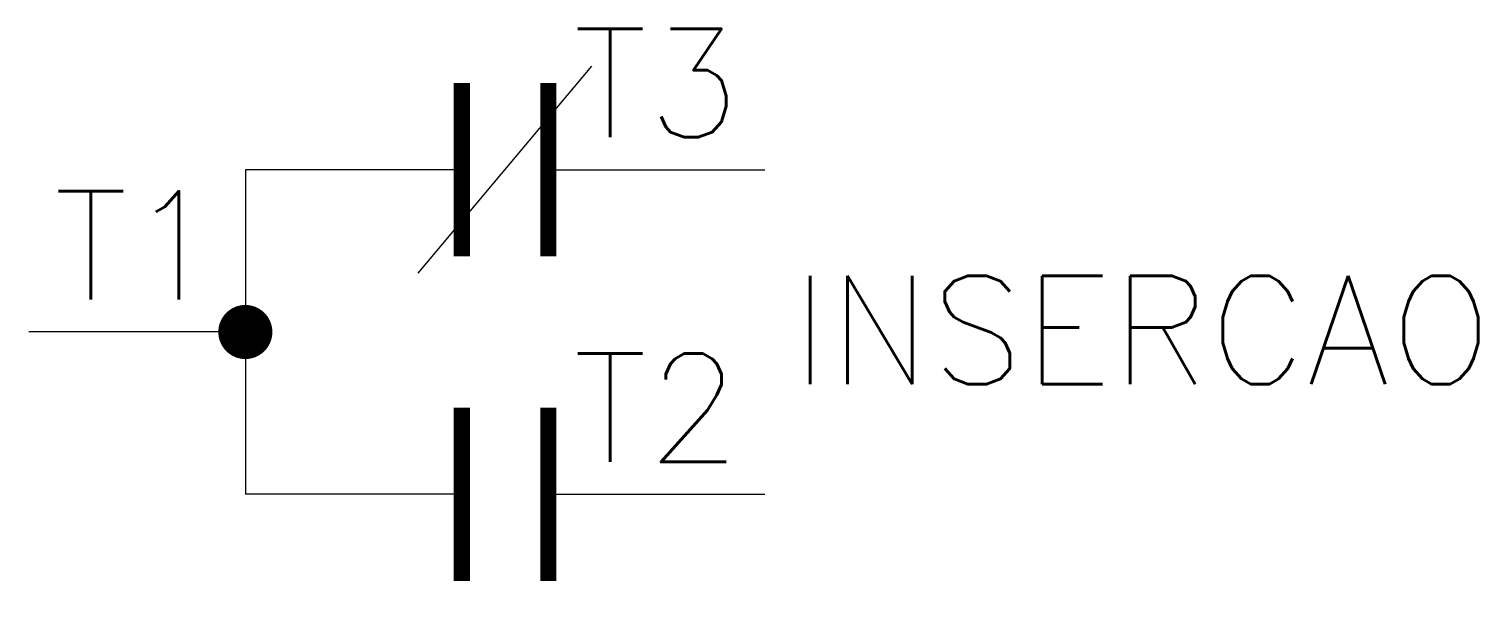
# Model space of a CAD drawing. Extents: x 198.7 to 225.5, y 162.8 to 173.1.
import ezdxf
from ezdxf.enums import TextEntityAlignment as Align

# ---------------------------------------------------------------- set-up
doc = ezdxf.new("R2010")
doc.units = 0
doc.header["$MEASUREMENT"] = 0
doc.layers.get('0').update_dxf_attribs({"linetype": 'CONTINUOUS'})
doc.styles.add('ROMANS', font='romans')

# ---------------------------------------------------------------- blocks, each defined once
blk = doc.blocks.new('CON2')
at = {"const_width": 0.5}
blk.add_lwpolyline([(-0.25, 0, 1), (0.25, 0, 1)], format="xyb", close=True, dxfattribs=at)

msp = doc.modelspace()

# ---------------------------------------------------------------- linework, layer by layer
for p, q in [((205.899, 168.585), (209.113, 172.415)), ((206.706, 170.5), (202.706, 170.5)), ((208.306, 170.5), (212.306, 170.5)), ((206.706, 164.5), (202.706, 164.5)), ((208.306, 164.5), (212.306, 164.5))]:
    msp.add_line(p, q)
at = {"color": 0}
for p, q in [((202.706, 170.5), (202.706, 164.5)), ((202.706, 167.5), (198.706, 167.5))]:
    msp.add_line(p, q, dxfattribs=at)
at = {"color": 5, "const_width": 0.3}
for points in [[(206.706, 168.9), (206.706, 172.1)], [(208.306, 168.9), (208.306, 172.1)], [(206.706, 162.9), (206.706, 166.1)], [(208.306, 162.9), (208.306, 166.1)]]:
    msp.add_lwpolyline(points, dxfattribs=at)

# ---------------------------------------------------------------- block references
at = {"color": 0}
msp.add_blockref('CON2', (202.706, 167.5), dxfattribs=at)

# ---------------------------------------------------------------- texts
at = {"style": 'ROMANS'}
for tag, p in [('T3', (210.306, 170.5)), ('T1', (200.706, 167.5)), ('T2', (210.306, 164.5))]:
    msp.add_attdef(tag, text='', height=2, dxfattribs=at).set_placement(p, align=Align.BOTTOM_CENTER)
msp.add_attdef('INSERCAO', text='INSERCAO', height=2, dxfattribs=at).set_placement((212.806, 167.537), align=Align.MIDDLE_LEFT)

doc.saveas('drawing.dxf')
